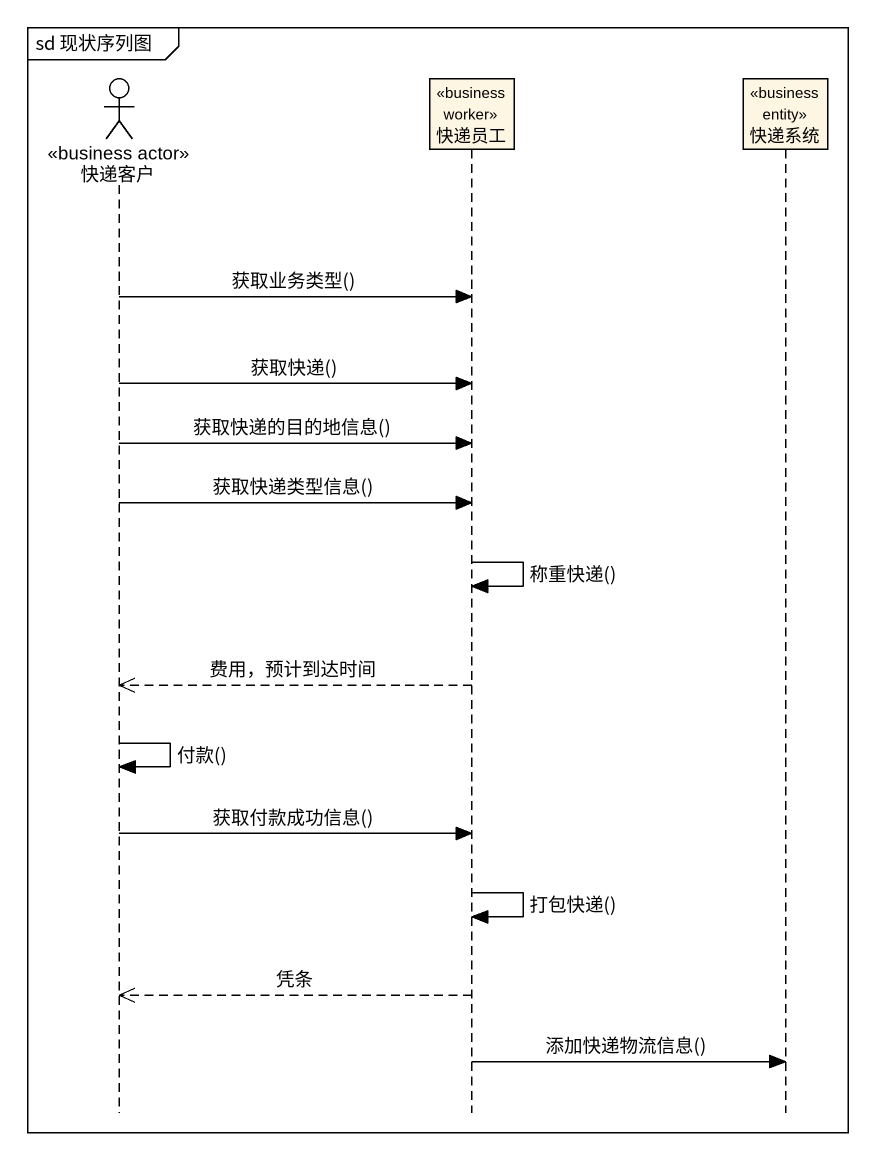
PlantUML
@startuml
mainframe sd 现状序列图
hide footbox
actor 快递客户 <<business actor>>
participant 快递员工 <<business worker>>
participant 快递系统 <<business entity>>

快递客户 -> 快递员工 : 获取业务类型()
快递客户 -> 快递员工 : 获取快递()
快递客户 -> 快递员工 : 获取快递的目的地信息()
快递客户 -> 快递员工 : 获取快递类型信息()
快递员工 -> 快递员工 : 称重快递()
快递员工 -->> 快递客户 : 费用，预计到达时间
快递客户 -> 快递客户 : 付款()
快递客户 -> 快递员工 : 获取付款成功信息()
快递员工 -> 快递员工 : 打包快递()
快递员工 -->> 快递客户 : 凭条
快递员工 -> 快递系统 : 添加快递物流信息()
@enduml
